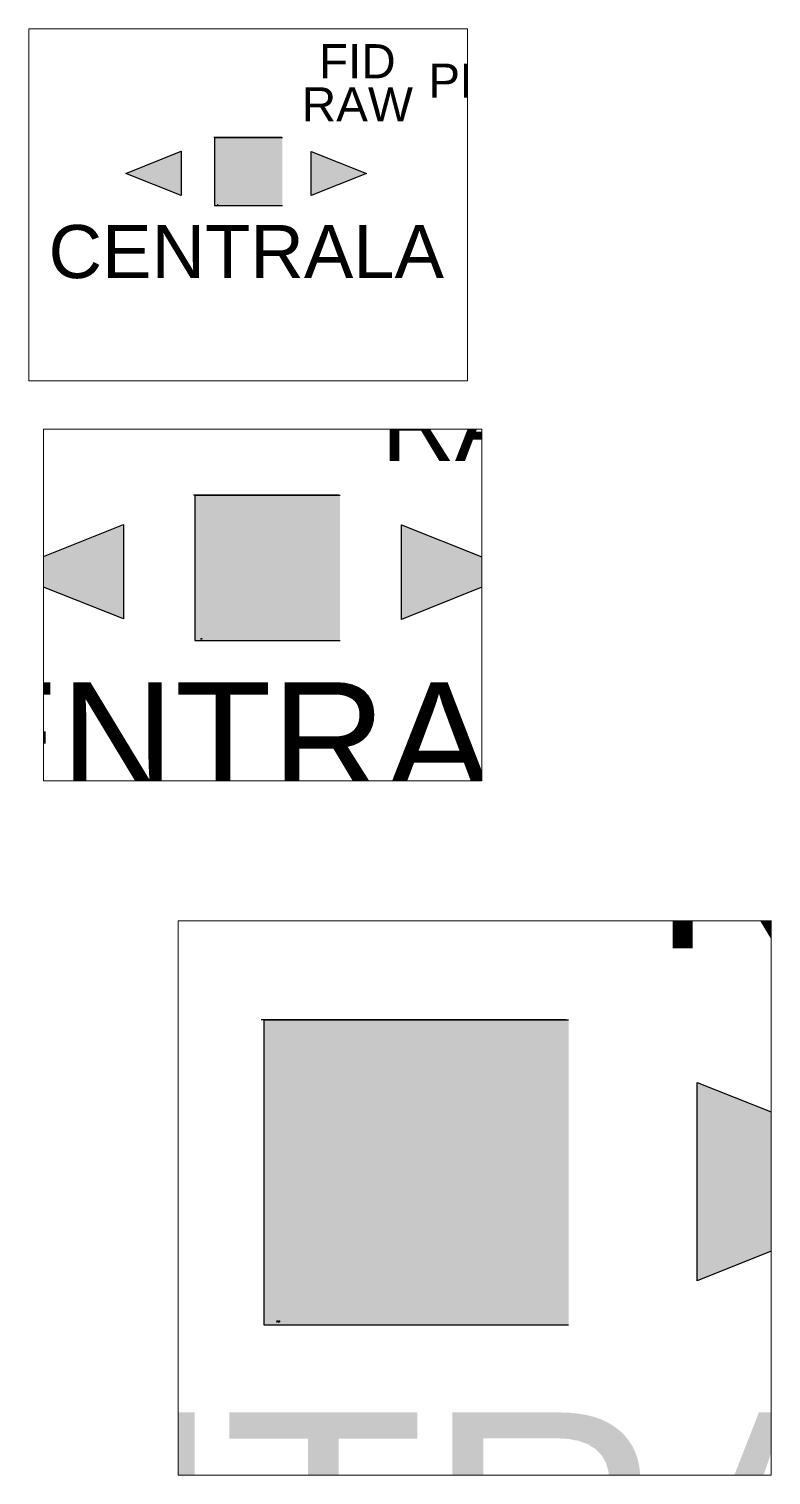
# Paper-space layout 'Layout1' of a CAD drawing. Header units: millimetres. Extents: x 0.7 to 23.4, y 7.1 to 51.3.
# The model-space entities are those that its viewports show. They can reach past a viewport. Long polylines and large blocks are cut down to what shows.
import ezdxf
from ezdxf.enums import TextEntityAlignment as Align

# ---------------------------------------------------------------- set-up
doc = ezdxf.new("R2010")
doc.units = ezdxf.units.MM
doc.header["$LTSCALE"] = 0.25
doc.styles.add('opis_czujki', font='arial.ttf')
doc.styles.add('opis_czujki_2', font='arial.ttf')
doc.styles.add('ROMANS', font='ROMANS.shx', dxfattribs={"width": 0.8})

msp = doc.modelspace()

# ---------------------------------------------------------------- hatches: boundary and pattern name
for points in [[(-177.1, -177.9), (181.5, -177.9), (181.5, 180.7), (-177.1, 180.7)], [(-352.5, -125), (-352.5, 108.3), (-645.1, -8.9)], [(332.9, 107.1), (332.9, -126.1), (625.5, -8.9)]]:
    msp.add_hatch(color=256).paths.add_polyline_path(points)

# ---------------------------------------------------------------- linework, layer by layer
for p, q in [((-180.1, 181.4), (178.6, 181.4)), ((-177.1, 180.7), (-177.1, -177.9)), ((-177.1, 180.7), (181.5, 180.7)), ((-645.1, -8.9), (-352.5, 108.3)), ((-352.5, 108.3), (-352.5, -125)), ((332.9, 107.1), (625.5, -8.9)), ((332.9, -126.1), (332.9, 107.1)), ((-352.5, -125), (-645.1, -8.9)), ((625.5, -8.9), (332.9, -126.1)), ((-177.1, -177.9), (181.5, -177.9))]:
    msp.add_line(p, q)

# ---------------------------------------------------------------- texts
for tag, text, height, style, flags, p in [('FID', 'XX', 180, 'opis_czujki_2', 9, (576.8, 582.8)), ('RAW', 'XX', 180, 'opis_czujki_2', 9, (576.8, 354.9)), ('CENTRALA', 'xx', 280, 'opis_czujki', 8, (-9, -421.1))]:
    msp.add_attdef(tag, text=text, height=height, dxfattribs=dict(style=style, flags=flags)).set_placement(p, align=Align.MIDDLE_CENTER)
at = {"style": 'opis_czujki_2', "flags": 9}
msp.add_attdef('PLAN', (951, 389.9), 'xx', height=180, dxfattribs=at)
at = {"style": 'ROMANS', "width": 0.8, "flags": 13}
msp.add_attdef('TYP', (-162.3, -175.4), 'VN13', height=2, dxfattribs=at)

psp = doc.layouts.get("Layout1")

# ---------------------------------------------------------------- viewports
at = {"layer": '0', "color": 6}
psp.add_viewport(center=(7.441, 45.933), size=(13.419, 10.76441), view_center_point=(1.128, -174.851), view_height=1855.9322, dxfattribs=at)
for center, size, view_center_point, view_height, status in [((7.883, 33.694), (13.419, 10.76441), (-9.404, -90.589), 868.09732, 3), ((14.371, 15.557), (18.137, 16.95763), (71.044, -28.664), 652.21643, 4)]:
    psp.add_viewport(center=center, size=size, view_center_point=view_center_point, view_height=view_height, status=status, dxfattribs=at)

doc.saveas('drawing.dxf')
